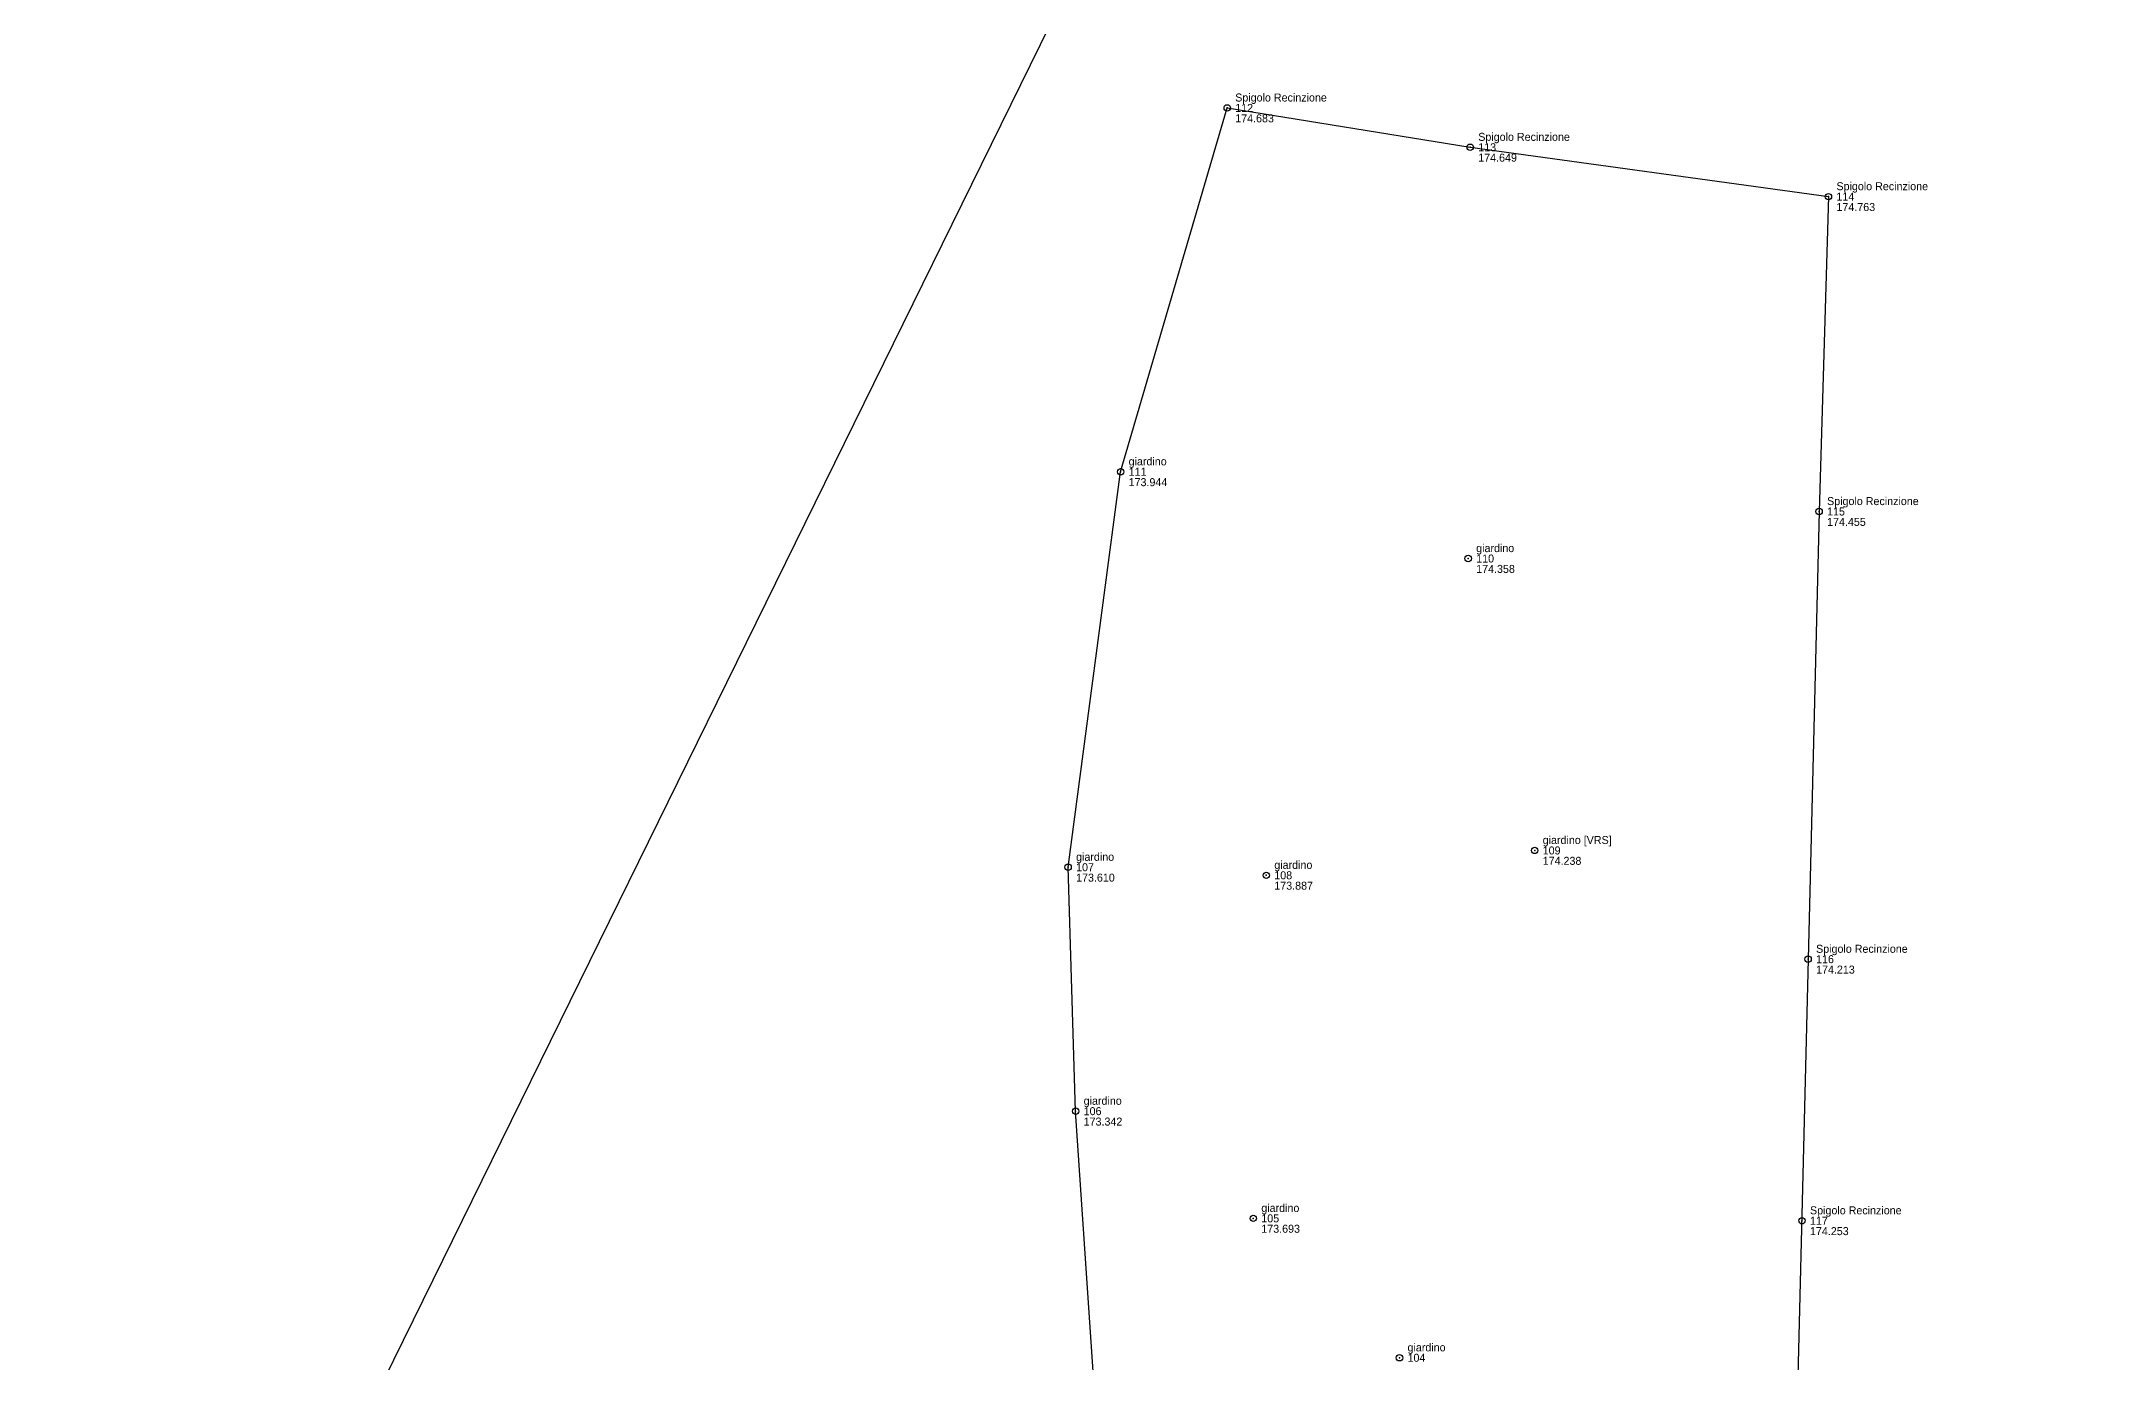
# Model space of a CAD drawing. Header units: millimetres. Extents: x -52 to 299, y -13 to 378.
# Drawn here: x -40.4 to 36.6, y 43.5 to 93 of the extents above; entities that cross this region are included whole.
import ezdxf

# ---------------------------------------------------------------- set-up
doc = ezdxf.new("R2010")
doc.units = ezdxf.units.MM
for name, color, linetype, lineweight in [('PT_GPS_CENT', 5, 'Continuous', 0), ('PT_GPS_CODE', 5, 'Continuous', 0), ('PT_GPS_NOME', 5, 'Continuous', 0), ('PT_GPS_QUOT', 5, 'Continuous', 0), ('PT_GPS_SIMB', 5, 'Continuous', 0)]:
    doc.layers.add(name, color=color, linetype=linetype, lineweight=lineweight)

msp = doc.modelspace()

# ---------------------------------------------------------------- linework, layer by layer
at = {"lineweight": -2}
msp.add_lwpolyline([(-40.352, 16.669), (132.999, 369.363), (297.237, 2.403)], close=True, dxfattribs=at)
msp.add_lwpolyline([(-1.225, 9.038), (-0.628, 14.838), (-0.159, 32.079), (-1.565, 52.896), (-1.849, 62.043), (0.121, 76.872), (4.117, 90.515), (13.228, 89.04), (26.657, 87.189), (26.306, 75.382), (25.893, 58.595), (25.14, 27.796), (24.374, -1.751), (17.022, -1.341), (15.91, -1.24), (11.203, -1.043), (8.03, -0.716)], dxfattribs=at)
at = {"layer": 'PT_GPS_CENT', "linetype": 'Continuous', "lineweight": -3}
for p in [(4.117, 90.515), (13.228, 89.04), (26.657, 87.189), (0.121, 76.872), (26.306, 75.382), (13.151, 73.619), (15.644, 62.673), (-1.849, 62.043), (5.582, 61.741), (25.893, 58.595), (-1.565, 52.896), (5.095, 48.877), (25.665, 48.788), (10.577, 43.649)]:
    msp.add_point(p, dxfattribs=at)
at = {"layer": 'PT_GPS_SIMB', "linetype": 'Continuous', "lineweight": -3}
for centre in [(4.117, 90.515), (13.228, 89.04), (26.657, 87.189), (0.121, 76.872), (26.306, 75.382), (13.151, 73.619), (15.644, 62.673), (-1.849, 62.043), (5.582, 61.741), (25.893, 58.595), (-1.565, 52.896), (5.095, 48.877), (25.665, 48.788), (10.577, 43.649)]:
    msp.add_circle(centre, 0.12, dxfattribs=at)

# ---------------------------------------------------------------- texts
at = {"layer": 'PT_GPS_CODE', "linetype": 'Continuous', "lineweight": -3}
for s, p in [('Spigolo Recinzione', (4.417, 90.755)), ('Spigolo Recinzione', (13.528, 89.28)), ('Spigolo Recinzione', (26.957, 87.429)), ('giardino', (0.421, 77.112)), ('Spigolo Recinzione', (26.606, 75.622)), ('giardino', (13.451, 73.859)), ('giardino [VRS]', (15.944, 62.913)), ('giardino', (-1.549, 62.283)), ('giardino', (5.882, 61.981)), ('Spigolo Recinzione', (26.193, 58.835)), ('giardino', (-1.265, 53.136)), ('giardino', (5.395, 49.117)), ('Spigolo Recinzione', (25.965, 49.028)), ('giardino', (10.877, 43.889))]:
    msp.add_text(s, height=0.3, dxfattribs=at).set_placement(p)
at = {"layer": 'PT_GPS_NOME', "linetype": 'Continuous', "lineweight": -3}
for s, p in [('112', (4.417, 90.365)), ('113', (13.528, 88.89)), ('114', (26.957, 87.039)), ('111', (0.421, 76.722)), ('115', (26.606, 75.232)), ('110', (13.451, 73.469)), ('109', (15.944, 62.523)), ('107', (-1.549, 61.893)), ('108', (5.882, 61.591)), ('116', (26.193, 58.445)), ('106', (-1.265, 52.746)), ('105', (5.395, 48.727)), ('117', (25.965, 48.638)), ('104', (10.877, 43.499))]:
    msp.add_text(s, height=0.3, dxfattribs=at).set_placement(p)
at = {"layer": 'PT_GPS_QUOT', "linetype": 'Continuous', "lineweight": -3}
for s, p in [('174.683', (4.417, 89.975)), ('174.649', (13.528, 88.5)), ('174.763', (26.957, 86.649)), ('173.944', (0.421, 76.332)), ('174.455', (26.606, 74.842)), ('174.358', (13.451, 73.079)), ('174.238', (15.944, 62.133)), ('173.610', (-1.549, 61.503)), ('173.887', (5.882, 61.201)), ('174.213', (26.193, 58.055)), ('173.342', (-1.265, 52.356)), ('173.693', (5.395, 48.337)), ('174.253', (25.965, 48.248))]:
    msp.add_text(s, height=0.3, dxfattribs=at).set_placement(p)

doc.saveas('drawing.dxf')
